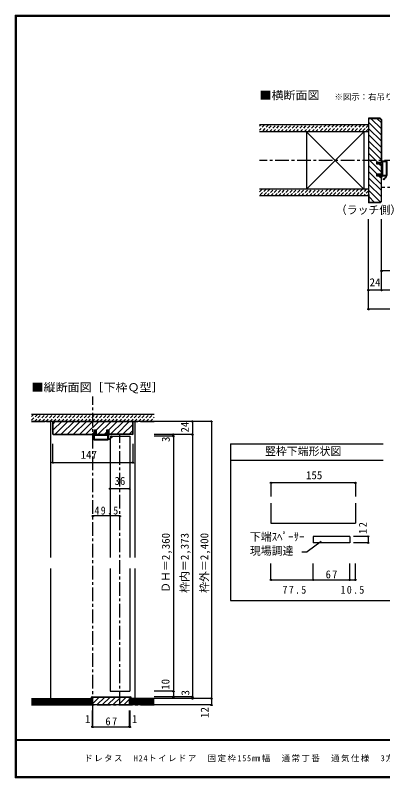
# Model space of a CAD drawing. Units: millimetres at full size, sheet at 1:5. Extents: x -973 to 977, y -718 to 696.
# Drawn here: x -973 to -299, y -701 to 696 of the extents above; entities that cross this region are included whole.
import ezdxf
from ezdxf.enums import TextEntityAlignment as Align

# ---------------------------------------------------------------- set-up
doc = ezdxf.new("R2010")
doc.units = ezdxf.units.MM
doc.header["$LTSCALE"] = 5
doc.header["$PDMODE"] = 32
doc.header["$PDSIZE"] = 2.5
doc.linetypes.add('CHAIN1', pattern=[8, 5, -1, 1, -1])
doc.linetypes.add('DASHED1', pattern=[1.8, 1.2, -0.6])
for name, color, linetype in [('0-0_補助線', 7, 'Continuous'), ('0-1_通り芯', 4, 'CHAIN1'), ('0-3_仕上げ', 7, 'Continuous'), ('0-4_枠', 3, 'Continuous'), ('0-6_扉', 6, 'Continuous'), ('0-A_文字', 3, 'Continuous'), ('0-B_寸法', 4, 'DASHED1'), ('0-C_ハッチ', 4, 'DASHED1'), ('F-1_枠', 6, 'Continuous'), ('F-A_文字', 7, 'Continuous')]:
    doc.layers.add(name, color=color, linetype=linetype)
doc.styles.add('ＭＳ ゴシック', font='')
doc.styles.get('ＭＳ ゴシック').set_extended_font_data('MS Gothic')

# ---------------------------------------------------------------- blocks, each defined once
blk = doc.blocks.new('2')
at = {"layer": '0-0_補助線'}
for p, q in [((-9.846, -9.622), (-9.846, 15.078)), ((-8.846, 16.078), (0.354, 16.078)), ((-8.846, 15.878), (0.637, 15.878)), ((-8.446, 14.378), (-8.446, -8.922)), ((-8.146, 14.678), (-1.546, 14.678)), ((-1.246, 14.378), (-1.246, -8.922)), ((0.154, 11.653), (2.154, 11.653)), ((0.154, 11.653), (0.154, -8.497)), ((2.154, 10.953), (2.154, 11.653)), ((3.154, 11.653), (2.512, 10.83)), ((3.154, 11.653), (6.154, 11.653)), ((4.154, 13.753), (4.154, 13.053)), ((5.154, 13.053), (4.512, 13.876)), ((7.154, 13.053), (5.154, 13.053)), ((6.154, 10.953), (6.154, 11.653)), ((7.558, 12.258), (6.516, 10.835)), ((-1.48, -10.622), (-8.846, -10.622)), ((-1.546, -9.222), (-8.146, -9.222)), ((-1.189, -10.85), (-0.732, -12.694)), ((0.354, -12.922), (-0.441, -12.922)), ((0.154, -8.497), (2.154, -8.497)), ((4.154, -9.897), (0.154, -9.897)), ((0.154, -9.897), (0.154, -10.622)), ((0.154, -10.622), (0.645, -12.548)), ((2.154, -7.797), (2.154, -8.497)), ((3.154, -8.497), (2.512, -7.674)), ((3.154, -8.497), (6.154, -8.497)), ((4.154, -10.597), (4.154, -9.897)), ((5.154, -9.897), (4.512, -10.72)), ((7.154, -9.897), (5.154, -9.897)), ((6.154, -7.797), (6.154, -8.497)), ((7.558, -9.101), (6.516, -7.679))]:
    blk.add_line(p, q, dxfattribs=at)
for points in [[(-9.646, 15.078), (-9.646, -9.622), (-9.846, -9.622)], [(4.154, 13.053), (0.154, 13.053), (0.649, 15.723)]]:
    blk.add_lwpolyline(points, dxfattribs=at)
for centre, radius, start, end in [((-8.846, 15.078), 1, 90, 180), ((-8.846, 15.078), 0.8, 90, 180), ((-8.146, 14.378), 0.3, 90, 180), ((-1.546, 14.378), 0.3, 0, 90), ((0.354, 15.778), 0.3, 349.49875, 90), ((2.354, 10.953), 0.2, 180, 322.03043), ((4.354, 13.753), 0.2, 37.96957, 180), ((6.354, 10.953), 0.2, 180, 323.78053), ((7.154, 12.553), 0.5, 323.78053, 90), ((-8.846, -9.622), 1, 180, 270), ((-2.846, -10.72), 6, 179.06153, 259.29815), ((-8.146, -8.922), 0.3, 180, 270), ((-2.846, -10.72), 5.3, 178.93757, 259.29815), ((-1.546, -8.922), 0.3, 270, 0), ((-1.48, -10.922), 0.3, 13.9282, 90), ((-0.441, -12.622), 0.3, 193.9282, 270), ((0.354, -12.622), 0.3, 270, 14.29438), ((2.354, -7.797), 0.2, 37.96957, 180), ((4.354, -10.597), 0.2, 180, 322.03043), ((6.354, -7.797), 0.2, 36.21947, 180), ((7.154, -9.397), 0.5, 270, 36.21947), ((-3.896, -16.272), 0.35, 259.29815, 79.29815)]:
    blk.add_arc(centre, radius, start, end, dxfattribs=at)
blk.add_point((-3.896, -16.622), dxfattribs=at)

msp = doc.modelspace()

# ---------------------------------------------------------------- linework, layer by layer
at = {"layer": '0-0_補助線', "color": 4}
for p, q in [((-504.38, -160.894), (-504.38, -185.894)), ((-349.38, -160.894), (-504.38, -160.894)), ((-349.38, -160.894), (-349.38, -185.894)), ((-325.99, -258.695), (-353.072, -258.695)), ((-325.99, -258.695), (-325.99, -270.695)), ((-325.99, -270.695), (-353.072, -270.695)), ((-504.38, -338.343), (-504.38, -308.335)), ((-426.88, -338.343), (-426.88, -308.335)), ((-359.88, -338.343), (-359.88, -308.335)), ((-349.38, -338.343), (-349.38, -308.335)), ((-504.38, -338.343), (-426.88, -338.343)), ((-426.88, -338.343), (-359.88, -338.343)), ((-359.88, -338.343), (-349.38, -338.343))]:
    msp.add_line(p, q, dxfattribs=at)
at = {"layer": '0-0_補助線', "color": 3}
for p, q in [((-504.38, -197.826), (-504.38, -234.786)), ((-349.38, -197.826), (-349.38, -234.786)), ((-504.38, -234.786), (-349.38, -234.786))]:
    msp.add_line(p, q, dxfattribs=at)
at = {"layer": '0-0_補助線'}
for p, q in [((-426.88, -258.695), (-426.88, -270.695)), ((-359.88, -258.695), (-426.88, -258.695)), ((-359.88, -258.695), (-359.88, -270.695)), ((-412.226, -267.9), (-438.025, -287.249)), ((-359.88, -270.695), (-426.88, -270.695)), ((-447.87, -287.249), (-438.025, -287.249))]:
    msp.add_line(p, q, dxfattribs=at)
for p in [(-504.38, -160.894), (-349.38, -160.894), (-325.99, -258.695), (-325.99, -270.695), (-504.38, -338.343), (-426.88, -338.343), (-359.88, -338.343), (-349.38, -338.343)]:
    msp.add_point(p, dxfattribs=at)
at = {"layer": '0-1_通り芯'}
for p, q in [((528.653, 430), (-525.347, 430)), ((304.653, 380.5), (-301.347, 380.5)), ((-830.833, -577.5), (-830.833, -2.5)), ((-943.333, -48), (-718.333, -48)), ((-781.333, -567.5), (-781.333, -72)), ((-943.333, -567.5), (-715.976, -567.5))]:
    msp.add_line(p, q, dxfattribs=at)
at = {"layer": '0-3_仕上げ', "color": 2}
for p, q in [((-325.347, 495), (-525.347, 495)), ((-325.347, 482.5), (-525.347, 482.5)), ((-325.347, 377.5), (-525.347, 377.5)), ((-325.347, 365), (-525.347, 365)), ((-943.333, -555.5), (-831.833, -555.5)), ((-831.833, -567.5), (-831.833, -555.5)), ((-762.833, -567.5), (-762.833, -555.5)), ((-718.333, -555.5), (-762.833, -555.5)), ((-943.333, -567.5), (-831.833, -567.5)), ((-718.333, -567.5), (-762.833, -567.5))]:
    msp.add_line(p, q, dxfattribs=at)
at = {"layer": '0-3_仕上げ', "color": 3}
for p, q in [((-438.847, 482.5), (-438.847, 377.5)), ((-333.847, 482.5), (-333.847, 377.5))]:
    msp.add_line(p, q, dxfattribs=at)
at = {"layer": '0-3_仕上げ'}
for p, q in [((-333.847, 377.5), (-438.847, 482.5)), ((-438.847, 377.5), (-333.847, 482.5)), ((-943.333, -557), (-831.833, -557)), ((-943.333, -558.5), (-831.833, -558.5)), ((-718.333, -557), (-762.833, -557)), ((-718.333, -558.5), (-762.833, -558.5)), ((-943.333, -560), (-831.833, -560)), ((-943.333, -561.5), (-831.833, -561.5)), ((-943.333, -563), (-831.833, -563)), ((-943.333, -564.5), (-831.833, -564.5)), ((-943.333, -566), (-831.833, -566)), ((-718.333, -560), (-762.833, -560)), ((-718.333, -561.5), (-762.833, -561.5)), ((-718.333, -563), (-762.833, -563)), ((-718.333, -564.5), (-762.833, -564.5)), ((-718.333, -566), (-762.833, -566))]:
    msp.add_line(p, q, dxfattribs=at)
at = {"layer": '0-4_枠'}
for p, q in [((-325.347, 507.5), (-325.347, 352.5)), ((-304.175, 507.5), (-325.347, 507.5)), ((-304.383, 507), (-301.847, 504.464)), ((-304.175, 507.5), (-301.347, 504.672)), ((-301.847, 427), (-301.847, 504.464)), ((-301.347, 504.672), (-301.347, 427)), ((-324.847, 492.5), (-325.347, 492.5)), ((-301.347, 423.3), (-309.847, 423.3)), ((-301.847, 404.7), (-301.847, 423.3)), ((-301.347, 404.7), (-301.347, 423.3)), ((-309.847, 401), (-309.847, 404.7)), ((-301.347, 404.7), (-309.847, 404.7)), ((-301.347, 401), (-309.847, 401)), ((-301.847, 355.536), (-301.847, 401)), ((-301.347, 355.328), (-301.347, 401)), ((-324.847, 367.5), (-325.347, 367.5)), ((-324.847, 367.5), (-324.847, 353)), ((-304.175, 352.5), (-325.347, 352.5)), ((-304.382, 353), (-324.847, 353)), ((-304.382, 353), (-301.847, 355.536)), ((-304.175, 352.5), (-301.347, 355.328)), ((-904.333, -48), (-757.333, -48)), ((-903.833, -71.086), (-903.833, -48.5)), ((-894.333, -48.5), (-903.833, -48.5)), ((-894.333, -48), (-894.333, -48.5)), ((-767.333, -48.5), (-767.333, -48)), ((-767.333, -48.5), (-757.833, -48.5)), ((-757.833, -71.086), (-757.833, -48.5)), ((-827.833, -63.5), (-824.133, -63.5)), ((-827.833, -72), (-827.833, -63.5)), ((-824.133, -72), (-824.133, -63.5)), ((-805.533, -72), (-805.533, -63.5)), ((-903.419, -71.5), (-903.833, -71.086)), ((-903.626, -72), (-827.833, -72)), ((-903.419, -71.5), (-827.833, -71.5)), ((-824.133, -71.5), (-805.533, -71.5)), ((-824.133, -72), (-805.533, -72)), ((-758.248, -71.5), (-801.833, -71.5)), ((-758.04, -72), (-801.833, -72)), ((-758.248, -71.5), (-757.833, -71.086)), ((-830.833, -555.5), (-834.833, -555.5)), ((-831.833, -552.5), (-762.833, -552.5)), ((-831.833, -553), (-762.833, -553)), ((-830.833, -567.5), (-830.833, -555.5)), ((-763.833, -567.5), (-830.833, -567.5))]:
    msp.add_line(p, q, dxfattribs=at)
at = {"layer": '0-4_枠', "color": 4}
for p, q in [((-904.333, -48), (-908.333, -48)), ((-908.333, -297.25), (-908.333, -48)), ((-757.333, -48), (-753.333, -48)), ((-753.333, -297.25), (-753.333, -48)), ((-908.333, -555.5), (-908.333, -317.25)), ((-753.333, -555.5), (-753.333, -317.25))]:
    msp.add_line(p, q, dxfattribs=at)
at = {"layer": '0-4_枠'}
for points in [[(-324.847, 492.5), (-324.847, 507), (-304.383, 507)], [(-309.847, 423.3), (-309.847, 427), (-301.347, 427)], [(-903.626, -72), (-904.333, -71.293), (-904.333, -48)], [(-758.04, -72), (-757.333, -71.293), (-757.333, -48)], [(-805.533, -63.5), (-801.833, -63.5), (-801.833, -72)], [(-763.833, -567.5), (-763.833, -555.5), (-759.833, -555.5)]]:
    msp.add_lwpolyline(points, dxfattribs=at)
for centre, radius, start, end in [((-831.833, -555.5), 3, 90, 180), ((-831.833, -555.5), 2.5, 90, 180), ((-762.833, -555.5), 3, 0, 90), ((-762.833, -555.5), 2.5, 0, 90)]:
    msp.add_arc(centre, radius, start, end, dxfattribs=at)
at = {"layer": '0-6_扉'}
for p, q in [((-799.333, -75), (-763.333, -75)), ((-799.333, -75), (-799.333, -297.25)), ((-763.333, -75), (-763.333, -297.25)), ((-799.333, -317.25), (-799.333, -542.5)), ((-763.333, -317.25), (-763.333, -542.5)), ((-799.333, -542.5), (-763.333, -542.5))]:
    msp.add_line(p, q, dxfattribs=at)
at = {"layer": '0-A_文字'}
for p, q in [((-578.347, -89.5), (-578.347, -376.007)), ((-578.347, -89.5), (-298.347, -89.5)), ((-298.347, -119.5), (-578.347, -119.5))]:
    msp.add_line(p, q, dxfattribs=at)
msp.add_lwpolyline([(-578.347, -376.007), (-298.347, -376.007), (1.653, -376.007)], dxfattribs=at)
at = {"layer": '0-B_寸法', "linetype": 'Continuous'}
for p, q in [((-325.347, 157.5), (-325.347, 322.5)), ((-301.347, 192.5), (-301.347, 322.5)), ((304.653, 227.5), (-301.347, 227.5)), ((328.653, 192.5), (-325.347, 192.5)), ((328.653, 157.5), (-325.347, 157.5)), ((-915.833, -48), (-911.833, -48)), ((-613.333, -48), (-718.333, -48)), ((-648.333, -48), (-648.333, -555.5)), ((-613.333, -48), (-613.333, -567.5)), ((-648.333, -72), (-718.333, -72)), ((-683.333, -75), (-718.333, -75)), ((-683.333, -72), (-683.333, -552.5)), ((-904.333, -123.422), (-904.333, -88.9)), ((-757.333, -123.422), (-757.333, -88.9)), ((-904.333, -123.422), (-757.333, -123.422)), ((-763.333, -171.382), (-799.333, -171.382)), ((-781.333, -221.382), (-830.833, -221.382)), ((-683.333, -542.5), (-718.333, -542.5)), ((-648.333, -552.5), (-718.333, -552.5)), ((-613.333, -555.5), (-718.333, -555.5)), ((-613.333, -567.5), (-718.333, -567.5)), ((-831.833, -607.5), (-831.833, -577.5)), ((-830.833, -607.5), (-830.833, -577.5)), ((-763.833, -607.5), (-763.833, -577.5)), ((-762.833, -607.5), (-762.833, -577.5)), ((-831.833, -607.5), (-830.833, -607.5)), ((-830.833, -607.5), (-763.833, -607.5)), ((-763.833, -607.5), (-762.833, -607.5))]:
    msp.add_line(p, q, dxfattribs=at)
at = {"layer": '0-B_寸法', "color": 2, "linetype": 'Continuous'}
for p, q in [((-718.333, -35.5), (-943.333, -35.5)), ((-718.333, -48), (-943.333, -48))]:
    msp.add_line(p, q, dxfattribs=at)
at = {"layer": '0-B_寸法'}
for p, q in [((-943.333, -46.037), (-932.796, -35.5)), ((-943.333, -38.966), (-939.867, -35.5)), ((-938.225, -48), (-925.725, -35.5)), ((-931.154, -48), (-918.654, -35.5)), ((-924.083, -48), (-911.583, -35.5)), ((-917.012, -48), (-904.512, -35.5)), ((-909.941, -48), (-897.441, -35.5)), ((-902.87, -48), (-890.37, -35.5)), ((-895.798, -48), (-883.298, -35.5)), ((-888.727, -48), (-876.227, -35.5)), ((-881.656, -48), (-869.156, -35.5)), ((-874.585, -48), (-862.085, -35.5)), ((-867.514, -48), (-855.014, -35.5)), ((-860.443, -48), (-847.943, -35.5)), ((-853.372, -48), (-840.872, -35.5)), ((-846.301, -48), (-833.801, -35.5)), ((-839.23, -48), (-826.73, -35.5)), ((-832.159, -48), (-819.659, -35.5)), ((-825.088, -48), (-812.588, -35.5)), ((-818.017, -48), (-805.517, -35.5)), ((-810.946, -48), (-798.446, -35.5)), ((-803.875, -48), (-791.375, -35.5)), ((-796.803, -48), (-784.303, -35.5)), ((-789.732, -48), (-777.232, -35.5)), ((-782.661, -48), (-770.161, -35.5)), ((-775.59, -48), (-763.09, -35.5)), ((-768.519, -48), (-756.019, -35.5)), ((-761.448, -48), (-748.948, -35.5)), ((-754.377, -48), (-741.877, -35.5)), ((-747.306, -48), (-734.806, -35.5)), ((-740.235, -48), (-727.735, -35.5)), ((-733.164, -48), (-720.664, -35.5)), ((-726.093, -48), (-718.333, -40.24))]:
    msp.add_line(p, q, dxfattribs=at)
at = {"layer": '0-B_寸法', "color": 7}
for p in [(-301.347, 227.5), (-325.347, 192.5), (-301.347, 192.5), (-325.347, 157.5), (-648.333, -48), (-613.333, -48), (-683.333, -72), (-683.333, -75), (-648.333, -72), (-904.333, -123.422), (-757.333, -123.422), (-799.333, -171.382), (-763.333, -171.382), (-830.833, -221.382), (-781.333, -221.382), (-683.333, -542.5), (-683.333, -552.5), (-648.333, -552.5), (-648.333, -555.5), (-613.333, -555.5), (-613.333, -567.5), (-831.833, -607.5), (-830.833, -607.5), (-763.833, -607.5), (-762.833, -607.5)]:
    msp.add_point(p, dxfattribs=at)
at = {"layer": '0-C_ハッチ', "linetype": 'Continuous'}
for p, q in [((-321.18, 507), (-301.847, 487.666)), ((-309.867, 507), (-301.847, 498.98)), ((-324.847, 499.353), (-301.847, 476.353)), ((-325.347, 488.539), (-301.847, 465.039)), ((-325.347, 477.225), (-301.847, 453.725)), ((-325.347, 465.912), (-301.847, 442.412)), ((-325.347, 454.598), (-301.847, 431.098)), ((-325.347, 443.284), (-309.063, 427)), ((-325.347, 431.97), (-301.847, 408.47)), ((-325.347, 420.657), (-309.39, 404.7)), ((-305.363, 423.3), (-301.847, 419.784)), ((-325.347, 409.343), (-301.847, 385.843)), ((-325.347, 398.029), (-301.847, 374.529)), ((-305.69, 401), (-301.847, 397.157)), ((-325.347, 386.716), (-301.847, 363.216)), ((-325.347, 375.402), (-303.664, 353.719)), ((-324.847, 363.588), (-314.259, 353)), ((-903.833, -63.806), (-888.027, -48)), ((-903.833, -52.492), (-899.841, -48.5)), ((-900.214, -71.5), (-876.714, -48)), ((-888.9, -71.5), (-865.4, -48)), ((-877.586, -71.5), (-854.086, -48)), ((-866.272, -71.5), (-842.772, -48)), ((-854.959, -71.5), (-831.459, -48)), ((-843.645, -71.5), (-820.145, -48)), ((-824.331, -63.5), (-808.831, -48)), ((-821.018, -71.5), (-797.517, -48)), ((-801.833, -63.63), (-786.204, -48)), ((-798.39, -71.5), (-774.89, -48)), ((-787.076, -71.5), (-764.076, -48.5)), ((-775.763, -71.5), (-757.833, -53.571)), ((-832.331, -71.5), (-827.833, -67.002)), ((-809.704, -71.5), (-805.533, -67.33)), ((-764.449, -71.5), (-757.833, -64.885)), ((-831.569, -555.5), (-829.069, -553)), ((-830.833, -564.664), (-819.169, -553)), ((-823.77, -567.5), (-809.27, -553)), ((-813.87, -567.5), (-799.37, -553)), ((-803.971, -567.5), (-789.471, -553)), ((-794.071, -567.5), (-779.571, -553)), ((-784.172, -567.5), (-769.672, -553)), ((-774.272, -567.5), (-763.833, -557.061))]:
    msp.add_line(p, q, dxfattribs=at)
at = {"layer": '0-C_ハッチ'}
for p, q in [((-525.347, 492.668), (-523.015, 495)), ((-515.944, 495), (-525.347, 485.597)), ((-508.873, 495), (-521.373, 482.5)), ((-514.302, 482.5), (-501.802, 495)), ((-507.231, 482.5), (-494.731, 495)), ((-500.16, 482.5), (-487.66, 495)), ((-493.089, 482.5), (-480.589, 495)), ((-486.018, 482.5), (-473.518, 495)), ((-478.947, 482.5), (-466.447, 495)), ((-471.876, 482.5), (-459.376, 495)), ((-464.805, 482.5), (-452.305, 495)), ((-457.734, 482.5), (-445.234, 495)), ((-450.662, 482.5), (-438.162, 495)), ((-443.591, 482.5), (-431.091, 495)), ((-436.52, 482.5), (-424.02, 495)), ((-429.449, 482.5), (-416.949, 495)), ((-422.378, 482.5), (-409.878, 495)), ((-402.807, 495), (-415.307, 482.5)), ((-395.736, 495), (-408.236, 482.5)), ((-388.665, 495), (-401.165, 482.5)), ((-381.594, 495), (-394.094, 482.5)), ((-374.523, 495), (-387.023, 482.5)), ((-367.452, 495), (-379.952, 482.5)), ((-360.381, 495), (-372.881, 482.5)), ((-353.31, 495), (-365.81, 482.5)), ((-346.239, 495), (-358.739, 482.5)), ((-339.168, 495), (-351.668, 482.5)), ((-332.096, 495), (-344.596, 482.5)), ((-325.347, 494.678), (-337.525, 482.5)), ((-325.347, 487.607), (-330.454, 482.5)), ((-525.347, 372.46), (-520.307, 377.5)), ((-513.236, 377.5), (-525.347, 365.389)), ((-506.165, 377.5), (-518.665, 365)), ((-511.594, 365), (-499.094, 377.5)), ((-504.523, 365), (-492.023, 377.5)), ((-497.452, 365), (-484.952, 377.5)), ((-490.381, 365), (-477.881, 377.5)), ((-483.31, 365), (-470.81, 377.5)), ((-476.239, 365), (-463.739, 377.5)), ((-469.168, 365), (-456.668, 377.5)), ((-462.096, 365), (-449.596, 377.5)), ((-455.025, 365), (-442.525, 377.5)), ((-447.954, 365), (-435.454, 377.5)), ((-440.883, 365), (-428.383, 377.5)), ((-433.812, 365), (-421.312, 377.5)), ((-426.741, 365), (-414.241, 377.5)), ((-419.67, 365), (-407.17, 377.5)), ((-400.099, 377.5), (-412.599, 365)), ((-393.028, 377.5), (-405.528, 365)), ((-385.957, 377.5), (-398.457, 365)), ((-378.886, 377.5), (-391.386, 365)), ((-371.815, 377.5), (-384.315, 365)), ((-364.744, 377.5), (-377.244, 365)), ((-357.673, 377.5), (-370.173, 365)), ((-350.601, 377.5), (-363.101, 365)), ((-343.53, 377.5), (-356.03, 365)), ((-336.459, 377.5), (-348.959, 365)), ((-329.388, 377.5), (-341.888, 365)), ((-325.347, 374.47), (-334.817, 365)), ((-325.347, 367.399), (-327.746, 365))]:
    msp.add_line(p, q, dxfattribs=at)
at = {"layer": 'F-1_枠'}
for p, q in [((-973.347, 695.833), (-973.347, -700.833)), ((-973.347, 695.833), (976.653, 695.833)), ((-973.347, 695), (976.653, 695)), ((-973.347, 694.167), (976.653, 694.167)), ((-972.514, 695.833), (-972.514, -700.833)), ((-971.68, 695.833), (-971.68, -700.833)), ((976.653, -631.667), (-973.347, -631.667)), ((976.653, -632.5), (-973.347, -632.5)), ((976.653, -699.167), (-973.347, -699.167)), ((976.653, -700), (-973.347, -700)), ((976.653, -700.833), (-973.347, -700.833))]:
    msp.add_line(p, q, dxfattribs=at)

# ---------------------------------------------------------------- block references
at = {"layer": '0-0_補助線', "xscale": -1}
msp.add_blockref('2', (-301.193, 412.422), dxfattribs=at)
at = {"layer": '0-0_補助線', "rotation": 90}
msp.add_blockref('2', (-813.255, -72.154), dxfattribs=at)

# ---------------------------------------------------------------- texts
at = {"layer": '0-0_補助線', "style": 'ＭＳ ゴシック'}
for s, p in [('155', (-440.064, -158.394)), ('下端ｽﾍﾟｰｻｰ', (-542.962, -271.298)), ('現場調達', (-542.962, -296.893))]:
    msp.add_text(s, height=14.66, dxfattribs=at).set_placement(p, align=Align.BOTTOM_LEFT)
at = {"layer": '0-0_補助線', "insert": (-328.49, -254.122), "char_height": 14.66, "attachment_point": 7, "rotation": 90, "style": 'ＭＳ ゴシック'}
msp.add_mtext('\\T1.27;\\W0.95;12', dxfattribs=at)
at = {"layer": '0-0_補助線', "char_height": 14.66, "attachment_point": 7, "style": 'ＭＳ ゴシック'}
for s, insert in [('\\T1.27;\\W0.95;67', (-404.005, -335.843)), ('\\T1.28;\\W0.9;77.5', (-483.078, -363.969)), ('\\T1.28;\\W0.9;10.5', (-376.606, -363.969))]:
    msp.add_mtext(s, dxfattribs=dict(at, insert=insert))
at = {"layer": '0-A_文字', "color": 7, "style": 'ＭＳ ゴシック', "width": 1.1}
for s, p in [('■横断面図', (-525.347, 537.5)), ('■縦断面図［下枠Ｑ型］', (-943.333, 2.5))]:
    msp.add_text(s, height=14.66, dxfattribs=at).set_placement(p, align=Align.BOTTOM_LEFT)
at = {"layer": '0-A_文字', "color": 7, "style": 'ＭＳ ゴシック'}
for s, height, p in [('※図示：右吊り元', 11, (-387.715, 537.5)), ('（ラッチ側）', 14.66, (-385.347, 327.5)), ('竪枠下端形状図', 14.66, (-515.222, -114.5))]:
    msp.add_text(s, height=height, dxfattribs=at).set_placement(p, align=Align.BOTTOM_LEFT)
at = {"layer": '0-B_寸法', "color": 7, "style": 'ＭＳ ゴシック'}
for s, p in [('24', (-323.347, 195)), ('147', (-853.333, -120.922)), ('36', (-791.333, -168.882)), ('1', (-845.333, -605)), ('1', (-759.333, -605))]:
    msp.add_text(s, height=14.66, dxfattribs=at).set_placement(p, align=Align.BOTTOM_LEFT)
for s, p in [('24', (-650.55, -68.571)), ('3', (-685.496, -85.885)), ('ＤＨ＝2,360', (-685.513, -362.25)), ('枠内＝2,373', (-650.833, -362.25)), ('枠外＝2,400', (-614.819, -362.25)), ('10', (-686.042, -539.813)), ('3', (-649.618, -550.212)), ('12', (-614.158, -591.264))]:
    msp.add_text(s, height=14.66, rotation=90, dxfattribs=at).set_placement(p, align=Align.BOTTOM_LEFT)
at = {"layer": '0-B_寸法', "color": 7, "char_height": 14.66, "attachment_point": 7, "style": 'ＭＳ ゴシック'}
for s, insert in [('\\T1.28;\\W0.9;49.5', (-827.958, -218.882)), ('\\T1.27;\\W0.95;67', (-807.958, -605))]:
    msp.add_mtext(s, dxfattribs=dict(at, insert=insert))
at = {"layer": 'F-A_文字', "insert": (-846.68, -673.333), "char_height": 11, "attachment_point": 7, "style": 'ＭＳ ゴシック'}
msp.add_mtext('\\T1.18;ドレタス\u3000H24トイレドア\u3000固定枠155㎜幅\u3000通常丁番\u3000通気仕様\u30003方枠＋下枠Q型／床直付けレール', dxfattribs=at)

doc.saveas('drawing.dxf')
